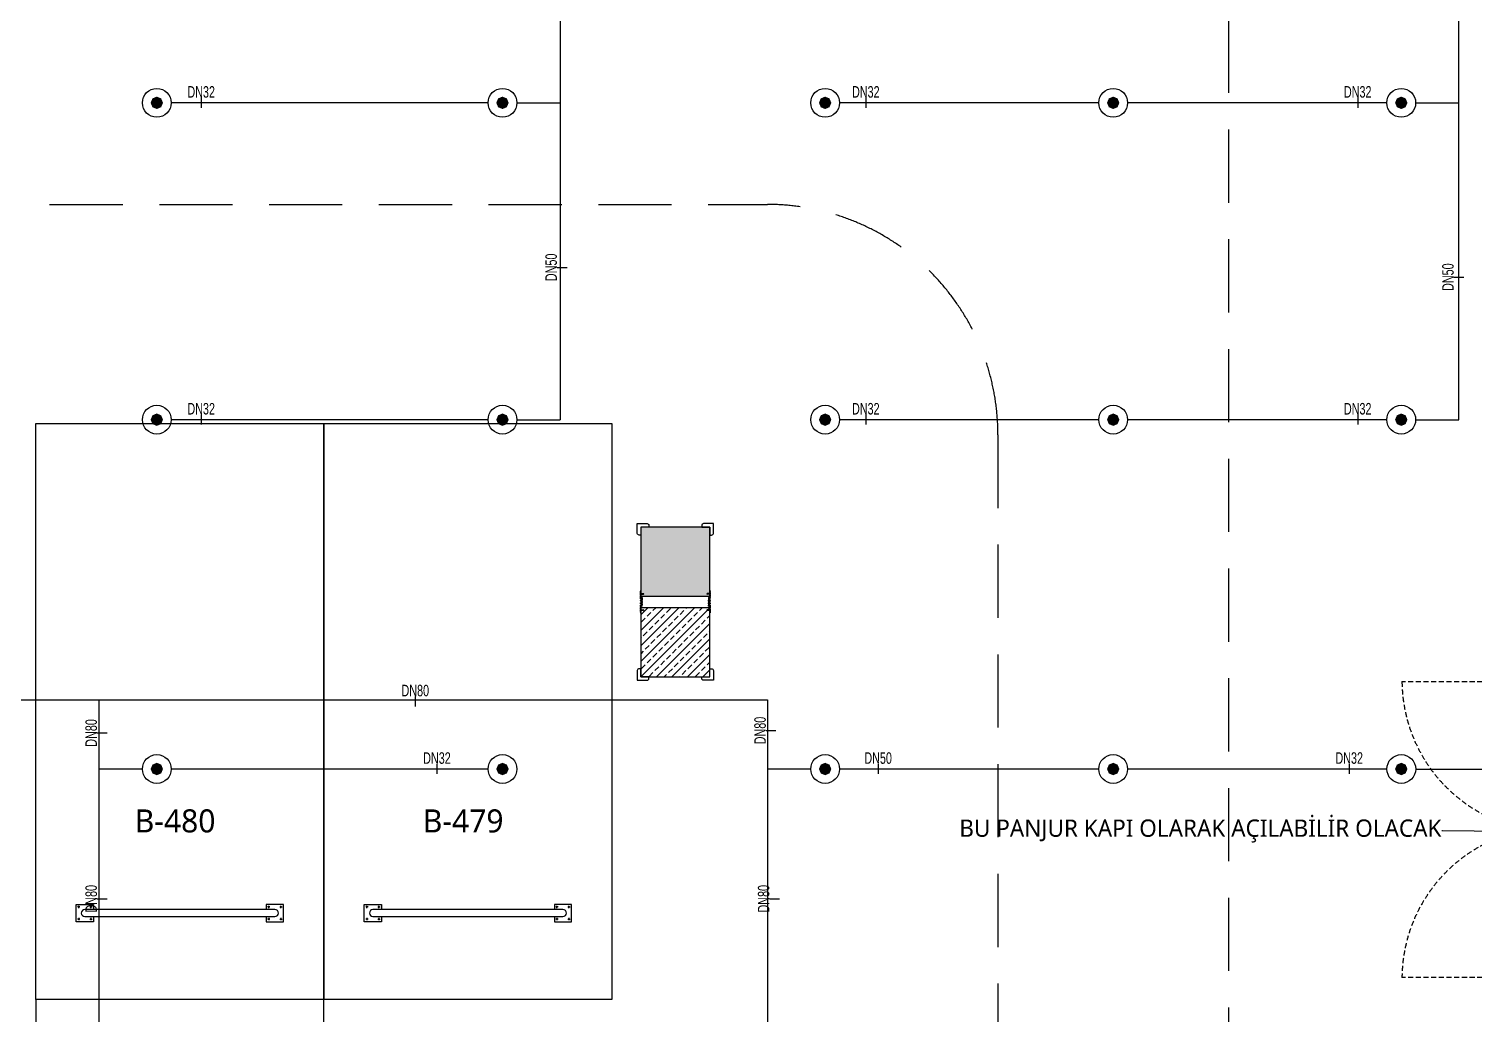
# Model space of a CAD drawing. Header units: millimetres. Extents: x -379292 to 1221486, y 92049 to 447512.
# Drawn here: x 403218 to 415760, y 164692 to 173242 of the extents above; entities that cross this region are included whole.
import ezdxf
from ezdxf import colors
from ezdxf.entities.mleader import LeaderData, LeaderLine
from ezdxf.enums import TextEntityAlignment as Align
from ezdxf.math import Vec2, Vec3

# ---------------------------------------------------------------- set-up
doc = ezdxf.new("R2010")
doc.units = ezdxf.units.MM
doc.linetypes.add('HIDDEN', pattern=[9.525, 6.35, -3.175])
for name, color, linetype in [('-M-YNGN-BORUID', 7, 'Continuous'), ('-M-YNGN-BORUUZUN', 7, 'Continuous'), ('-M-YNGN-BORUYUK', 7, 'Continuous'), ('-M-YNGN-SPR-YUK', 7, 'Continuous'), ('-M-YNGN-ZON4-CAP-', 7, 'Continuous'), ('-M-YNGN-ZON4-SPR-', 7, 'Continuous'), ('-M-YNGN-ZON6-CAP-', 7, 'Continuous'), ('-M-YNGN-ZON6-SPR-', 7, 'Continuous'), ('05_DILATATION', 131, 'Continuous'), ('05_DOOR', 2, 'Continuous'), ('05_HATCH CONCRETE', 141, 'Continuous'), ('05_HIDDEN', 2, 'HIDDEN'), ('05_LOUVER TEXT', 2, 'Continuous'), ('05_SYMBOL', 2, 'Continuous'), ('05_VIEW 5', 5, 'Continuous'), ('202-A-Y-MahalAd', 141, 'Continuous')]:
    doc.layers.add(name, color=color, linetype=linetype)
doc.layers.add('-M-YNGN-SPR-CAPCIZGI', color=188, linetype='Continuous', plot=False)
for name, color, linetype, lineweight in [('-M-YNGN-ZON4', 3, 'SP', 30), ('-M-YNGN-ZON6', 2, 'SP', 30), ('T', 8, 'Continuous', 9)]:
    doc.layers.add(name, color=color, linetype=linetype, lineweight=lineweight)
doc.styles.add('CIZGI', font='tahoma.ttf', dxfattribs={"width": 0.8, "oblique": 20})
doc.styles.add('HCAD', font='HCAD.SHX', dxfattribs={"width": 0.8, "height": 0.2})
doc.styles.add('PIPESIZE', font='hcad.shx', dxfattribs={"width": 0.8})
doc.styles.add('SPR-NOT', font='romans.shx')
doc.styles.get("Standard").update_dxf_attribs({"font": 'segoeuil.ttf'})
doc.linetypes.add('SP', pattern='A,2,-0.1,["SP",CIZGI,S=0.14,R=0.2,X=0,Y=-0.07],-0.255', length=2.355)
pattern_1 = [(225, (905000, -3e-07), (67.351921, -67.351921), []), (225, (904932.65, -3e-07), (67.351921, -67.351921), [47.625, -23.8125])]

# ---------------------------------------------------------------- blocks, each defined once
blk = doc.blocks.new('202_Vida')
at = {"color": 0, "linetype": 'ByBlock', "ltscale": 0.2}
for points in [[(1, 0), (-1, 0)], [(0, 1), (0, -1)]]:
    blk.add_lwpolyline(points, dxfattribs=at)
at = {"color": 0, "linetype": 'ByBlock'}
for radius in [0.42, 0.23, 0.155]:
    blk.add_circle((0, 0), radius, dxfattribs=at)
blk = doc.blocks.new('202_Stoper')
at = {"color": 0, "linetype": 'ByBlock'}
for points in [[(-750, -30), (-750, -75), (-900, -75), (-900, 75), (-750, 75), (-750, 30)], [(750, -30), (750, -75), (900, -75), (900, 75), (750, 75), (750, 30)]]:
    blk.add_lwpolyline(points, dxfattribs=at)
blk.add_lwpolyline([(825, -30, 1), (825, 30), (-825, 30, 1), (-825, -30)], format="xyb", close=True, dxfattribs=at)
at = {"color": 0, "linetype": 'ByBlock', "yscale": 10, "zscale": 10, "rotation": 180}
for p, xscale in [((-877, 53), -10), ((-772, 53), 10), ((772, 53), -10), ((877, 53), 10)]:
    blk.add_blockref('202_Vida', p, dxfattribs=dict(at, xscale=xscale))
at = {"color": 0, "linetype": 'ByBlock', "yscale": 10, "zscale": 10}
for p, xscale in [((-877, -52), 10), ((-772, -52), -10), ((772, -52), 10), ((877, -52), -10)]:
    blk.add_blockref('202_Vida', p, dxfattribs=dict(at, xscale=xscale))
blk = doc.blocks.new('202_Mahalblok')
at = {"color": 0, "linetype": 'ByBlock', "flags": 128}
blk.add_lwpolyline([(0, 0), (0, 5000), (2500, 5000), (2500, 0)], close=True, dxfattribs=at)
at = {"color": 252}
blk.add_blockref('202_Stoper', (1250, 750), dxfattribs=at)
at = {"color": 0, "linetype": 'ByBlock', "ltscale": 25}
blk.add_attdef('MAHALNO', text='', height=200, dxfattribs=at).set_placement((1209, 1390), align=Align.BOTTOM_CENTER)
blk = doc.blocks.new('A$Cfc1d2090')
at = {"layer": 'T'}
h = blk.add_hatch(dxfattribs=at)
h.set_pattern_fill('ANSI31', color=8, scale=10, style=0)
h.set_pattern_definition([(45, (-103166.8061, -4932.6603), (-0.883883476, 0.883883476), [])])
h.paths.add_polyline_path([(37, -20), (37, -22), (45, -22), (45, -20)])
h = blk.add_hatch(dxfattribs=at)
h.set_pattern_fill('ANSI31', color=8, scale=10, style=0)
h.set_pattern_definition([(45, (-102696.2896, -4932.6603), (-0.883883476, 0.883883476), [])])
h.paths.add_polyline_path([(2613, -20), (2613, -22), (2605, -22), (2605, -20)])
at = {"layer": '05_DOOR', "color": 8}
for p, q in [((48, 20), (48, 21)), ((48, 21), (1320, 21)), ((1240, 71), (1156, 71)), ((1240, 61), (1156, 61)), ((1276, 26), (1231, 26)), ((1231, 26), (1231, 21)), ((1250, 51), (1250, 26)), ((1260, 51), (1260, 26)), ((1276, 26), (1276, 21)), ((2602, 21), (1330, 21)), ((1374, 26), (1419, 26)), ((1374, 26), (1374, 21)), ((1390, 51), (1390, 26)), ((1400, 51), (1400, 26)), ((1410, 71), (1494, 71)), ((1410, 61), (1494, 61)), ((1419, 26), (1419, 21)), ((2602, 20), (2602, 21)), ((2602, 20), (2602, 21)), ((48, -20), (48, -22)), ((48, -20), (48, -22)), ((48, -22), (1320, -22)), ((1240, -61), (1156, -61)), ((1240, -71), (1156, -71)), ((1231, -27), (1231, -22)), ((1276, -27), (1231, -27)), ((1250, -51), (1250, -27)), ((1260, -51), (1260, -27)), ((1276, -27), (1276, -22)), ((2602, -22), (1330, -22)), ((1374, -27), (1374, -22)), ((1374, -27), (1419, -27)), ((1390, -51), (1390, -27)), ((1400, -51), (1400, -27)), ((1410, -61), (1494, -61)), ((1410, -71), (1494, -71)), ((1419, -27), (1419, -22)), ((2602, -20), (2602, -22)), ((2602, -20), (2602, -22)), ((2602, -20), (2602, -22))]:
    blk.add_line(p, q, dxfattribs=at)
for points in [[(0, -20), (40, -20), (40, 20), (0, 20)], [(1, -18), (39, -18), (39, 18), (1, 18)], [(43, -20), (83, -20), (83, 20), (43, 20)], [(44, -18), (82, -18), (82, 18), (44, 18)], [(1325, -20), (1285, -20), (1285, 20), (1325, 20)], [(1324, -18), (1286, -18), (1286, 18), (1324, 18)], [(1325, -20), (1365, -20), (1365, 20), (1325, 20)], [(1326, -18), (1364, -18), (1364, 18), (1326, 18)], [(2607, -20), (2567, -20), (2567, 20), (2607, 20)], [(2606, -18), (2568, -18), (2568, 18), (2606, 18)], [(2650, -20), (2610, -20), (2610, 20), (2650, 20)], [(2649, -18), (2611, -18), (2611, 18), (2649, 18)]]:
    blk.add_lwpolyline(points, close=True, dxfattribs=at)
for points in [[(1285, 20), (83, 20)], [(1365, 20), (2567, 20)], [(1285, -20), (83, -20)], [(1365, -20), (2567, -20)]]:
    blk.add_lwpolyline(points, dxfattribs=at)
for centre, radius, start, end in [((1156, 66), 5, 90, 270), ((1240, 51), 20, 0, 90), ((1240, 51), 10, 0, 90), ((1410, 51), 20, 90, 180), ((1410, 51), 10, 90, 180), ((1494, 66), 5, 270, 90), ((1156, -66), 5, 90, 270), ((1240, -51), 10, 270, 0), ((1240, -51), 20, 270, 0), ((1410, -51), 20, 180, 270), ((1410, -51), 10, 180, 270), ((1494, -66), 5, 270, 90)]:
    blk.add_arc(centre, radius, start, end, dxfattribs=at)
at = {"layer": '05_HIDDEN', "color": 8, "ltscale": 7}
for points in [[(42, 26), (42, 1124)], [(2608, 26), (2608, 1124)]]:
    blk.add_lwpolyline(points, dxfattribs=at)
for centre, start, end in [((28, -191), 9.4947, 89.4007), ((2622, -191), 90.5993, 170.5053)]:
    blk.add_arc(centre, 1315, start, end, dxfattribs=at)
at = {"layer": '05_VIEW 5', "color": 8}
for p, q in [((10, 28), (18, 20)), ((56, 26), (62, 21)), ((2594, 26), (2588, 21)), ((2640, 28), (2632, 20)), ((26, -25), (19, -20)), ((2624, -25), (2631, -20))]:
    blk.add_line(p, q, dxfattribs=at)
for points in [[(38, 26), (56, 26, -0.414214), (56, 26), (56, 21), (37, 21), (37, 26, -0.414214)], [(2612, 26), (2594, 26, 0.414214), (2594, 26), (2594, 21), (2613, 21), (2613, 26, 0.414214)], [(56, -27), (28, -27, -0.414214), (26, -25), (26, -22), (56, -22), (56, -25, -0.414214)], [(2594, -27), (2622, -27, 0.414214), (2624, -25), (2624, -22), (2594, -22), (2594, -25, 0.414214)]]:
    blk.add_lwpolyline(points, format="xyb", close=True, dxfattribs=at)
at = {"layer": 'T', "color": 8}
for points in [[(37, -22), (37, -20), (45, -20), (45, -22)], [(2613, -22), (2613, -20), (2605, -20), (2605, -22)]]:
    blk.add_lwpolyline(points, close=True, dxfattribs=at)
for centre in [(42, 26), (2608, 26)]:
    blk.add_circle(centre, 4, dxfattribs=at)
blk = doc.blocks.new('DİLATASYON PROFİL')
at = {"color": 8}
for p, q in [((-48, 0), (-46, 2)), ((-48, 0), (-20, 0)), ((-46, 2), (-46, 2)), ((-23, 2), (-20, 2)), ((-23, 2), (-22, 0)), ((-19, 2), (-20, 1)), ((-20, 2), (-20, 1)), ((-20, 0), (12, 0)), ((-20, 0), (-20, 0)), ((-20, 0), (-20, 0)), ((-17, 2), (-19, 2)), ((-17, 2), (-18, 0)), ((12, -13), (12, 0)), ((12, -13), (12, 0)), ((20, 2), (21, 0)), ((22, 2), (21, 2)), ((21, 1), (21, 0)), ((21, -1), (21, 0)), ((23, 1), (23, 1)), ((24, -6), (23, 1)), ((24, 1), (24, 1)), ((24, 1), (24, 1)), ((25, 1), (25, 1)), ((25, 1), (25, 1)), ((26, 1), (26, 1)), ((26, 1), (26, 1)), ((27, 1), (27, 1)), ((27, 1), (27, 1)), ((28, 1), (28, 1)), ((28, 1), (28, 1)), ((29, 1), (29, 1)), ((29, 1), (29, 1)), ((30, 1), (30, 1)), ((30, 1), (30, 1)), ((31, 1), (31, 1)), ((31, 1), (31, 1)), ((32, 1), (32, 1)), ((32, 1), (32, 1)), ((33, 1), (33, 1)), ((33, 1), (33, 1)), ((34, 1), (34, 1)), ((34, 1), (34, 1)), ((35, 1), (35, 1)), ((35, 1), (35, 1)), ((36, 2), (36, 2)), ((36, 2), (36, 1)), ((38, 2), (36, 1)), ((36, 1), (36, 2)), ((36, 1), (36, 2)), ((38, 2), (38, 2)), ((38, 2), (38, 2)), ((38, 2), (38, 2)), ((39, 2), (38, 2)), ((39, 2), (38, 2)), ((40, 2), (39, 2)), ((39, 2), (39, 2)), ((40, 2), (41, 2)), ((41, 2), (42, 1)), ((41, 2), (41, 2)), ((43, 2), (42, 1)), ((43, 2), (43, 2)), ((43, 1), (43, 2)), ((43, 1), (43, 2)), ((44, 1), (44, 1)), ((45, 1), (45, 1)), ((45, 1), (45, 1)), ((46, 1), (46, 1)), ((46, 1), (46, 1)), ((47, 1), (47, 1)), ((47, 1), (47, 1)), ((48, 1), (48, 1)), ((48, 1), (48, 1)), ((49, 1), (49, 1)), ((49, 1), (49, 1)), ((50, 1), (50, 1)), ((50, 1), (50, 1)), ((51, 1), (51, 1)), ((51, 1), (51, 1)), ((52, 1), (52, 1)), ((52, 1), (52, 1)), ((53, 1), (53, 1)), ((53, 1), (53, 1)), ((54, 1), (54, 1)), ((54, 1), (54, 1)), ((55, 1), (55, 1)), ((55, 1), (55, 1)), ((56, 1), (56, 1)), ((57, 2), (57, 2)), ((57, 2), (58, 1)), ((57, 1), (57, 2)), ((57, 1), (57, 2)), ((59, 2), (58, 1)), ((59, 2), (59, 2)), ((59, 2), (59, 2)), ((59, 2), (59, 2)), ((60, 2), (59, 2)), ((60, 2), (59, 2)), ((60, 2), (61, 2)), ((61, 2), (62, 2)), ((61, 2), (61, 2)), ((63, 2), (62, 2)), ((63, 2), (64, 1)), ((64, 2), (64, 2)), ((64, 2), (64, 1)), ((64, 1), (64, 2)), ((64, 1), (64, 2)), ((65, 1), (65, 1)), ((66, 1), (66, 1)), ((66, 1), (66, 1)), ((67, 1), (67, 1)), ((67, 1), (67, 1)), ((68, 1), (68, 1)), ((68, 1), (68, 1)), ((69, 1), (69, 1)), ((69, 1), (69, 1)), ((70, 1), (70, 1)), ((70, 1), (70, 1)), ((71, 1), (71, 1)), ((71, 1), (71, 1)), ((72, 1), (72, 1)), ((72, 1), (72, 1)), ((73, 1), (73, 1)), ((73, 1), (73, 1)), ((74, 1), (74, 1)), ((74, 1), (74, 1)), ((75, 1), (75, 1)), ((75, 1), (75, 1)), ((76, -6), (77, 1)), ((76, 1), (76, 1)), ((76, 1), (76, 1)), ((77, 1), (77, 1)), ((77, 1), (77, 1)), ((78, 2), (79, 2)), ((80, 2), (79, 0)), ((79, 1), (79, 0)), ((79, -1), (79, 1)), ((88, -13), (88, 0)), ((120, 0), (88, 0)), ((88, -13), (88, 0)), ((148, 0), (88, 0)), ((117, 2), (119, 2)), ((117, 2), (118, 0)), ((119, 2), (120, 1)), ((123, 2), (120, 2)), ((120, 2), (120, 1)), ((120, 0), (120, 0)), ((120, 0), (120, 0)), ((140, 0), (120, 0)), ((123, 2), (122, 0)), ((146, 2), (146, 2)), ((148, 0), (146, 2)), ((-22, -20), (-23, -21)), ((-22, -20), (-23, -21)), ((-23, -21), (-22, -22)), ((-23, -21), (-22, -22)), ((-23, -22), (-23, -23)), ((-22, -22), (-23, -22)), ((-23, -22), (-23, -23)), ((-22, -22), (-23, -22)), ((-23, -23), (-22, -23)), ((-22, -23), (-23, -23)), ((-23, -23), (-23, -24)), ((-23, -23), (-22, -23)), ((-22, -23), (-23, -23)), ((-23, -23), (-23, -24)), ((-23, -24), (-22, -25)), ((-23, -24), (-22, -25)), ((-22, 0), (-18, 0)), ((-22, -3), (-22, 0)), ((-22, 0), (-18, 0)), ((-22, -3), (-22, 0)), ((-22, -3), (-18, -3)), ((-22, -3), (-18, -3)), ((-21, -6), (-22, -6)), ((-22, -6), (-22, -7)), ((-21, -6), (-22, -6)), ((-22, -6), (-22, -7)), ((-22, -7), (-21, -7)), ((-21, -7), (-22, -7)), ((-22, -7), (-22, -9)), ((-22, -7), (-21, -7)), ((-21, -7), (-22, -7)), ((-22, -7), (-22, -9)), ((-22, -9), (-21, -9)), ((-21, -9), (-22, -9)), ((-22, -9), (-22, -10)), ((-22, -9), (-21, -9)), ((-21, -9), (-22, -9)), ((-22, -9), (-22, -10)), ((-22, -10), (-21, -11)), ((-22, -10), (-21, -11)), ((-21, -11), (-22, -11)), ((-22, -11), (-22, -12)), ((-21, -11), (-22, -11)), ((-22, -11), (-22, -12)), ((-22, -12), (-21, -13)), ((-22, -12), (-21, -13)), ((-21, -13), (-22, -13)), ((-22, -13), (-22, -14)), ((-21, -13), (-22, -13)), ((-22, -13), (-22, -14)), ((-21, -14), (-22, -14)), ((-22, -14), (-21, -14)), ((-21, -14), (-22, -14)), ((-22, -14), (-22, -16)), ((-21, -14), (-22, -14)), ((-22, -14), (-21, -14)), ((-21, -14), (-22, -14)), ((-22, -14), (-22, -16)), ((-22, -16), (-21, -16)), ((-21, -16), (-22, -16)), ((-22, -16), (-22, -17)), ((-22, -16), (-21, -16)), ((-21, -16), (-22, -16)), ((-22, -16), (-22, -17)), ((-22, -17), (-21, -18)), ((-22, -17), (-21, -18)), ((-21, -18), (-22, -18)), ((-22, -18), (-22, -19)), ((-21, -18), (-22, -18)), ((-22, -18), (-22, -19)), ((-22, -19), (-22, -20)), ((-22, -19), (-22, -20)), ((-22, -20), (-22, -20)), ((-22, -20), (-22, -20)), ((-22, -25), (-21, -25)), ((-22, -25), (-21, -25)), ((-21, -3), (-21, -3)), ((-21, -3), (-21, -6)), ((-21, -6), (-21, -3)), ((-21, -25), (-20, -3)), ((-21, -3), (-21, -3)), ((-21, -3), (-21, -6)), ((-21, -6), (-21, -3)), ((-21, -25), (-20, -3)), ((-21, -7), (-21, -7)), ((-21, -7), (-21, -7)), ((-19, -12), (-21, -14)), ((-19, -12), (-21, -14)), ((-19, -13), (-21, -14)), ((-19, -13), (-21, -14)), ((-19, -16), (-21, -18)), ((-19, -16), (-21, -17)), ((-19, -16), (-21, -18)), ((-19, -16), (-21, -17)), ((-19, -19), (-21, -21)), ((-19, -19), (-21, -21)), ((-19, -20), (-21, -21)), ((-19, -20), (-21, -21)), ((-19, -23), (-21, -25)), ((-19, -23), (-21, -25)), ((-19, -23), (-21, -25)), ((-19, -23), (-21, -25)), ((-21, -25), (-21, -25)), ((-20, -27), (-21, -25)), ((-21, -25), (-21, -25)), ((-20, -27), (-21, -25)), ((-19, -25), (-20, -3)), ((-19, -25), (-20, -3)), ((-20, -5), (-20, -6)), ((-20, -5), (-20, -6)), ((-20, -6), (-20, -6)), ((-20, -6), (-20, -6)), ((-19, -9), (-20, -10)), ((-19, -9), (-20, -10)), ((-19, -9), (-20, -10)), ((-19, -9), (-20, -10)), ((-20, -27), (-18, -25)), ((-20, -27), (-18, -25)), ((-18, -3), (-19, -3)), ((-19, -3), (-19, -6)), ((-18, -3), (-19, -3)), ((-19, -3), (-19, -6)), ((-19, -6), (-18, -6)), ((-19, -6), (-18, -6)), ((-19, -7), (-18, -7)), ((-18, -7), (-19, -7)), ((-19, -7), (-18, -7)), ((-18, -7), (-19, -7)), ((-19, -9), (-18, -9)), ((-18, -9), (-19, -9)), ((-19, -9), (-18, -9)), ((-18, -9), (-19, -9)), ((-18, -10), (-19, -11)), ((-18, -10), (-19, -11)), ((-19, -11), (-18, -11)), ((-19, -11), (-18, -11)), ((-18, -12), (-19, -13)), ((-18, -12), (-19, -13)), ((-19, -13), (-18, -13)), ((-19, -13), (-18, -13)), ((-19, -25), (-18, -25)), ((-19, -25), (-18, -25)), ((-18, -3), (-18, 0)), ((-18, -3), (-18, 0)), ((-18, -5), (-18, -3)), ((-18, -5), (-18, -3)), ((-18, -6), (-18, -5)), ((-18, -5), (-18, -5)), ((-18, -6), (-18, -5)), ((-18, -5), (-18, -5)), ((-18, -6), (-18, -7)), ((-18, -6), (-18, -7)), ((-18, -7), (-18, -9)), ((-18, -7), (-18, -9)), ((-18, -9), (-18, -10)), ((-18, -9), (-18, -9)), ((-18, -9), (-18, -10)), ((-18, -9), (-18, -9)), ((-18, -11), (-18, -11)), ((-18, -11), (-18, -12)), ((-18, -11), (-18, -11)), ((-18, -11), (-18, -12)), ((-18, -13), (-18, -14)), ((-18, -13), (-18, -14)), ((-18, -14), (-18, -16)), ((-18, -14), (-18, -14)), ((-18, -14), (-18, -14)), ((-18, -14), (-18, -16)), ((-18, -14), (-18, -14)), ((-18, -14), (-18, -14)), ((-18, -16), (-17, -16)), ((-18, -16), (-18, -16)), ((-18, -16), (-17, -16)), ((-18, -16), (-18, -16)), ((-17, -17), (-18, -18)), ((-17, -17), (-18, -18)), ((-18, -18), (-17, -18)), ((-18, -18), (-17, -18)), ((-17, -19), (-18, -20)), ((-17, -19), (-18, -20)), ((-18, -20), (-17, -20)), ((-18, -20), (-17, -20)), ((-17, -21), (-18, -22)), ((-17, -21), (-18, -22)), ((-18, -22), (-17, -22)), ((-18, -22), (-17, -22)), ((-18, -23), (-17, -23)), ((-17, -23), (-18, -23)), ((-18, -23), (-17, -23)), ((-17, -23), (-18, -23)), ((-17, -24), (-18, -25)), ((-17, -24), (-18, -25)), ((-18, -25), (-18, -25)), ((-18, -25), (-18, -25)), ((-17, -16), (-17, -17)), ((-17, -16), (-17, -17)), ((-17, -18), (-17, -19)), ((-17, -18), (-17, -19)), ((-17, -20), (-17, -21)), ((-17, -20), (-17, -21)), ((-17, -22), (-17, -23)), ((-17, -22), (-17, -23)), ((-17, -23), (-17, -24)), ((-17, -23), (-17, -24)), ((12, -13), (21, -13)), ((19, -2), (19, -1)), ((19, -8), (19, -8)), ((20, -3), (21, -3)), ((21, -1), (21, -3)), ((22, -12), (21, -7)), ((21, -13), (21, -9)), ((22, -12), (24, -7)), ((24, -5), (24, 0)), ((25, -6), (24, -6)), ((26, -6), (24, -6)), ((24, -7), (25, -7)), ((26, -7), (24, -7)), ((24, -12), (24, -8)), ((25, -8), (24, -8)), ((34, -12), (24, -12)), ((25, -5), (25, -4)), ((28, -4), (25, -4)), ((25, -10), (25, -8)), ((28, -10), (25, -10)), ((26, -4), (27, -4)), ((26, -6), (26, -5)), ((26, -9), (26, -7)), ((27, -9), (26, -9)), ((27, -9), (27, -4)), ((28, -10), (28, -4)), ((30, -10), (30, -4)), ((32, -4), (30, -4)), ((32, -10), (30, -10)), ((31, -4), (31, -8)), ((32, -4), (31, -4)), ((31, -8), (31, -10)), ((31, -10), (32, -10)), ((31, -10), (32, -10)), ((32, -4), (32, -5)), ((32, -4), (32, -6)), ((32, -6), (34, -6)), ((32, -8), (32, -10)), ((34, -8), (32, -8)), ((32, -10), (32, -8)), ((32, -10), (32, -8)), ((34, -6), (33, -6)), ((33, -8), (34, -8)), ((34, 0), (34, -5)), ((34, -6), (34, -2)), ((34, -8), (34, -12)), ((36, -7), (36, -5)), ((43, -7), (43, -5)), ((45, -6), (45, 0)), ((45, -6), (45, -2)), ((46, -6), (45, -6)), ((46, -6), (45, -6)), ((45, -8), (46, -8)), ((46, -8), (45, -8)), ((45, -12), (45, -9)), ((55, -12), (45, -12)), ((46, -6), (46, -4)), ((46, -4), (48, -4)), ((49, -4), (46, -4)), ((46, -6), (46, -4)), ((46, -10), (46, -8)), ((46, -10), (46, -8)), ((46, -10), (46, -9)), ((48, -10), (46, -10)), ((49, -10), (46, -10)), ((48, -4), (48, -8)), ((48, -8), (48, -10)), ((49, -10), (49, -4)), ((53, -4), (51, -4)), ((51, -10), (51, -4)), ((53, -10), (51, -10)), ((52, -4), (52, -8)), ((54, -4), (52, -4)), ((52, -8), (52, -10)), ((52, -10), (54, -10)), ((53, -4), (53, -6)), ((54, -4), (54, -5)), ((55, -6), (54, -6)), ((55, -6), (54, -6)), ((54, -8), (55, -8)), ((55, -8), (54, -8)), ((54, -10), (54, -8)), ((53, -9), (53, -10)), ((55, 0), (55, -6)), ((55, -6), (55, -2)), ((55, -9), (55, -12)), ((57, -7), (57, -5)), ((64, -7), (64, -5)), ((66, -6), (66, 0)), ((66, -6), (66, -2)), ((68, -6), (66, -6)), ((67, -6), (66, -6)), ((66, -8), (68, -8)), ((67, -8), (66, -8)), ((66, -12), (66, -9)), ((76, -12), (66, -12)), ((68, -6), (68, -4)), ((68, -4), (69, -4)), ((70, -4), (68, -4)), ((68, -6), (68, -4)), ((68, -10), (68, -8)), ((68, -10), (68, -8)), ((68, -10), (68, -9)), ((69, -10), (68, -10)), ((70, -10), (68, -10)), ((69, -4), (69, -8)), ((69, -8), (69, -10)), ((70, -10), (70, -4)), ((75, -4), (72, -4)), ((72, -10), (72, -4)), ((75, -10), (72, -10)), ((73, -10), (73, -5)), ((74, -5), (73, -5)), ((73, -10), (74, -10)), ((74, -7), (74, -5)), ((74, -7), (76, -7)), ((74, -9), (74, -8)), ((74, -8), (76, -8)), ((75, -4), (75, -6)), ((76, -6), (75, -6)), ((75, -8), (76, -8)), ((75, -9), (75, -10)), ((76, 0), (76, -6)), ((78, -12), (76, -8)), ((76, -9), (76, -12)), ((78, -12), (79, -8)), ((79, -2), (79, -3)), ((80, -3), (79, -3)), ((79, -13), (79, -9)), ((88, -13), (79, -13)), ((81, -2), (81, -1)), ((81, -8), (81, -9)), ((118, -16), (117, -16)), ((117, -16), (117, -17)), ((118, -16), (117, -16)), ((117, -16), (117, -17)), ((117, -17), (118, -18)), ((117, -17), (118, -18)), ((118, -18), (117, -18)), ((117, -18), (117, -19)), ((118, -18), (117, -18)), ((117, -18), (117, -19)), ((117, -19), (118, -20)), ((117, -19), (118, -20)), ((118, -20), (117, -20)), ((117, -20), (117, -21)), ((118, -20), (117, -20)), ((117, -20), (117, -21)), ((117, -21), (118, -22)), ((117, -21), (118, -22)), ((117, -22), (117, -23)), ((118, -22), (117, -22)), ((117, -22), (117, -23)), ((118, -22), (117, -22)), ((117, -23), (118, -23)), ((118, -23), (117, -23)), ((117, -23), (117, -24)), ((117, -23), (118, -23)), ((118, -23), (117, -23)), ((117, -23), (117, -24)), ((117, -24), (118, -25)), ((117, -24), (118, -25)), ((118, 0), (122, 0)), ((118, -3), (118, 0)), ((118, 0), (122, 0)), ((118, -3), (118, 0)), ((118, -3), (119, -3)), ((118, -3), (122, -3)), ((118, -6), (118, -3)), ((118, -3), (119, -3)), ((118, -3), (122, -3)), ((118, -6), (118, -3)), ((119, -6), (118, -6)), ((118, -6), (118, -7)), ((119, -6), (118, -6)), ((118, -6), (118, -7)), ((118, -7), (119, -7)), ((118, -7), (118, -7)), ((119, -7), (118, -7)), ((118, -7), (118, -9)), ((118, -7), (119, -7)), ((118, -7), (118, -7)), ((119, -7), (118, -7)), ((118, -7), (118, -9)), ((118, -9), (119, -9)), ((119, -9), (118, -9)), ((118, -9), (118, -10)), ((118, -9), (119, -9)), ((119, -9), (118, -9)), ((118, -9), (118, -10)), ((118, -10), (119, -11)), ((118, -10), (119, -11)), ((119, -11), (118, -11)), ((118, -11), (118, -12)), ((119, -11), (118, -11)), ((118, -11), (118, -12)), ((118, -12), (119, -13)), ((118, -12), (119, -13)), ((119, -13), (118, -13)), ((118, -13), (118, -14)), ((119, -13), (118, -13)), ((118, -13), (118, -14)), ((118, -14), (118, -14)), ((118, -14), (118, -14)), ((118, -14), (118, -16)), ((118, -14), (118, -14)), ((118, -14), (118, -14)), ((118, -14), (118, -14)), ((118, -14), (118, -16)), ((118, -14), (118, -14)), ((118, -16), (118, -16)), ((118, -16), (118, -16)), ((121, -23), (118, -25)), ((121, -23), (118, -25)), ((118, -25), (119, -25)), ((118, -25), (118, -25)), ((120, -27), (118, -25)), ((118, -25), (119, -25)), ((118, -25), (118, -25)), ((120, -27), (118, -25)), ((119, -3), (119, -6)), ((119, -25), (120, -3)), ((119, -3), (119, -6)), ((119, -25), (120, -3)), ((120, -6), (119, -6)), ((120, -6), (119, -6)), ((120, -9), (119, -10)), ((120, -9), (119, -10)), ((120, -9), (119, -10)), ((120, -9), (119, -10)), ((121, -12), (119, -14)), ((121, -12), (119, -14)), ((121, -13), (119, -14)), ((121, -13), (119, -14)), ((121, -16), (119, -18)), ((121, -16), (119, -17)), ((121, -16), (119, -18)), ((121, -16), (119, -17)), ((121, -19), (119, -21)), ((121, -19), (119, -21)), ((121, -20), (119, -21)), ((121, -20), (119, -21)), ((121, -23), (119, -25)), ((121, -23), (119, -25)), ((121, -25), (120, -3)), ((121, -25), (120, -3)), ((120, -5), (120, -6)), ((120, -5), (120, -6)), ((120, -27), (121, -25)), ((120, -27), (121, -25)), ((121, -3), (121, -3)), ((121, -3), (121, -6)), ((121, -5), (121, -3)), ((121, -3), (121, -3)), ((121, -3), (121, -6)), ((121, -5), (121, -3)), ((121, -6), (121, -5)), ((121, -5), (121, -5)), ((121, -6), (121, -5)), ((121, -5), (121, -5)), ((121, -6), (122, -6)), ((121, -6), (122, -6)), ((121, -8), (122, -7)), ((122, -7), (121, -8)), ((121, -8), (122, -7)), ((122, -7), (121, -8)), ((121, -9), (122, -9)), ((121, -9), (121, -9)), ((122, -9), (121, -9)), ((121, -9), (122, -9)), ((121, -9), (121, -9)), ((122, -9), (121, -9)), ((122, -10), (121, -11)), ((122, -10), (121, -11)), ((121, -11), (122, -11)), ((121, -11), (121, -11)), ((121, -11), (122, -11)), ((121, -11), (121, -11)), ((122, -12), (121, -13)), ((122, -12), (121, -13)), ((121, -13), (122, -13)), ((121, -13), (122, -13)), ((121, -14), (122, -14)), ((122, -14), (121, -14)), ((121, -14), (122, -14)), ((122, -14), (121, -14)), ((121, -16), (122, -16)), ((122, -16), (121, -16)), ((121, -16), (122, -16)), ((122, -16), (121, -16)), ((122, -17), (121, -18)), ((122, -17), (121, -18)), ((121, -18), (122, -18)), ((121, -18), (122, -18)), ((121, -25), (121, -25)), ((121, -25), (122, -25)), ((121, -25), (121, -25)), ((121, -25), (122, -25)), ((122, -3), (122, 0)), ((122, -3), (122, 0)), ((122, -6), (122, -7)), ((122, -6), (122, -7)), ((122, -7), (122, -9)), ((122, -7), (122, -9)), ((122, -9), (122, -10)), ((122, -9), (122, -10)), ((122, -11), (122, -12)), ((122, -11), (122, -12)), ((122, -13), (122, -14)), ((122, -13), (122, -14)), ((122, -14), (122, -16)), ((122, -14), (122, -16)), ((122, -16), (122, -17)), ((122, -16), (122, -17)), ((122, -18), (122, -19)), ((122, -18), (122, -19)), ((122, -19), (122, -20)), ((122, -19), (122, -20)), ((122, -20), (122, -20)), ((122, -20), (123, -21)), ((122, -20), (122, -20)), ((122, -20), (123, -21)), ((123, -21), (122, -22)), ((123, -21), (122, -22)), ((122, -22), (123, -22)), ((122, -22), (123, -22)), ((122, -23), (123, -23)), ((123, -23), (122, -23)), ((122, -23), (123, -23)), ((123, -23), (122, -23)), ((123, -24), (122, -25)), ((123, -24), (122, -25)), ((123, -22), (123, -23)), ((123, -22), (123, -23)), ((123, -23), (123, -24)), ((123, -23), (123, -24))]:
    blk.add_line(p, q, dxfattribs=at)
for centre, radius, start, end in [((-45, 1), 1.3, 64.6683, 126.1289), ((-44, 3), 1.3, 244.6683, 295.3317), ((-43, 1), 1.3, 64.6683, 115.3317), ((-42, 3), 1.3, 244.6683, 295.3317), ((-40, 1), 1.3, 64.6683, 115.3317), ((-39, 3), 1.3, 244.6683, 295.3317), ((-38, 1), 1.3, 64.6683, 115.3317), ((-37, 3), 1.3, 244.6683, 295.3317), ((-36, 1), 1.3, 64.6683, 115.3317), ((-35, 3), 1.3, 244.6683, 295.3317), ((-34, 1), 1.3, 64.6683, 115.3317), ((-33, 3), 1.3, 244.6683, 295.3317), ((-32, 1), 1.3, 64.6683, 115.3317), ((-30, 3), 1.3, 244.6683, 295.3317), ((-29, 1), 1.3, 64.6683, 115.3317), ((-28, 3), 1.3, 244.6683, 295.3317), ((-27, 1), 1.3, 64.6683, 115.3317), ((-26, 3), 1.3, 244.6683, 295.3317), ((-25, 1), 1.3, 64.6683, 115.3317), ((-24, 3), 1.3, 244.6683, 295.3317), ((-23, 1), 1.3, 64.6683, 115.3317), ((-22, 3), 1.3, 244.6683, 295.3317), ((-20, 1), 1.3, 64.6683, 115.3317), ((-19, 3), 1.3, 244.6683, 295.3317), ((-18, 1), 1.3, 64.6683, 115.3317), ((-17, 3), 1.3, 244.6683, 295.3317), ((-16, 1), 1.3, 64.6683, 115.3317), ((-15, 3), 1.3, 244.6683, 295.3317), ((-14, 1), 1.3, 64.6683, 115.3317), ((-13, 3), 1.3, 244.6683, 295.3317), ((-12, 1), 1.3, 64.6683, 115.3317), ((-10, 3), 1.3, 244.6683, 295.3317), ((-9, 1), 1.3, 64.6683, 115.3317), ((-8, 3), 1.3, 244.6683, 295.3317), ((-7, 1), 1.3, 64.6683, 115.3317), ((-6, 1), 1.3, 64.6683, 115.3317), ((-5, 3), 1.3, 244.6683, 295.3317), ((-4, 1), 1.3, 64.6683, 115.3317), ((-3, 3), 1.3, 244.6683, 295.3317), ((-2, 1), 1.3, 64.6683, 115.3317), ((-1, 3), 1.3, 244.6683, 295.3317), ((1, 1), 1.3, 64.6683, 115.3317), ((2, 3), 1.3, 244.6683, 295.3317), ((3, 1), 1.3, 64.6683, 115.3317), ((4, 3), 1.3, 244.6683, 295.3317), ((5, 1), 1.3, 64.6683, 115.3317), ((6, 3), 1.3, 244.6683, 295.3317), ((7, 1), 1.3, 64.6683, 115.3317), ((8, 3), 1.3, 244.6683, 295.3317), ((9, 1), 1.3, 64.6683, 115.3317), ((11, 3), 1.3, 244.6683, 295.3317), ((12, 1), 1.3, 64.6683, 115.3317), ((13, 3), 1.3, 244.6683, 295.3317), ((14, 1), 1.3, 64.6683, 115.3317), ((15, 3), 1.3, 244.6683, 295.3317), ((16, 1), 1.3, 64.6683, 115.3317), ((17, 3), 1.3, 244.6683, 295.3317), ((18, 1), 1.3, 63.2691, 115.3317), ((20, 3), 1.3, 244.6683, 288.3764), ((21, 2), 0.381, 90.8255, 269.3453), ((20, -1), 1.61, 330.6457, 24.0465), ((22, 1), 0.55, 357.34, 90), ((23, 1), 0.16, 40.5, 139.5), ((23, 1), 0.16, 141.0253, 263.0349), ((23, -1), 1.2, 25.7871, 83.0349), ((24, 1), 0.16, 40.5, 139.5), ((25, 1), 0.16, 40.5, 139.5), ((26, 1), 0.16, 40.5, 139.5), ((27, 1), 0.16, 40.5, 139.5), ((28, 1), 0.16, 40.5, 139.5), ((29, 1), 0.16, 40.5, 139.5), ((30, 1), 0.16, 40.5, 139.5), ((31, 1), 0.16, 40.5, 139.5), ((32, 1), 0.16, 40.5, 139.5), ((33, 1), 0.16, 40.5, 139.5), ((34, 1), 0.16, 40.5, 139.5), ((37, -2), 3, 110.9248, 180), ((35, -1), 1.2, 93.7255, 146.441), ((35, 1), 0.16, 273.7255, 40.5), ((35, 1), 0.16, 273.7255, 276.016), ((39, -8), 10, 110.7934, 110.9248), ((39, -8), 10, 69.0752, 69.2066), ((42, -2), 3, 0, 69.0752), ((44, 1), 0.16, 40.5, 139.5), ((44, -1), 1.2, 25.7871, 64.9325), ((45, 1), 0.16, 40.5, 139.5), ((46, 1), 0.16, 40.5, 139.5), ((47, 1), 0.16, 40.5, 139.5), ((48, 1), 0.16, 40.5, 139.5), ((49, 1), 0.16, 40.5, 139.5), ((50, 1), 0.16, 40.5, 139.5), ((51, 1), 0.16, 40.5, 139.5), ((52, 1), 0.16, 40.5, 139.5), ((53, 1), 0.16, 40.5, 139.5), ((54, 1), 0.16, 40.5, 139.5), ((55, 1), 0.16, 40.5, 139.5), ((58, -2), 3, 110.9248, 180), ((56, -1), 1.2, 93.7255, 146.441), ((56, 0), 0.16, 273.7255, 40.5), ((61, -8), 10, 110.7934, 110.9248), ((61, -8), 10, 69.0752, 69.2066), ((63, -2), 3, 0, 69.0752), ((66, 1), 0.16, 40.5, 139.5), ((67, 1), 0.16, 40.5, 139.5), ((65, -1), 1.2, 25.7871, 64.9325), ((68, 1), 0.16, 40.5, 139.5), ((69, 1), 0.16, 40.5, 139.5), ((70, 1), 0.16, 40.5, 139.5), ((71, 1), 0.16, 40.5, 139.5), ((72, 1), 0.16, 40.5, 139.5), ((73, 1), 0.16, 40.5, 139.5), ((74, 1), 0.16, 40.5, 139.5), ((75, 1), 0.16, 40.5, 139.5), ((76, 1), 0.16, 40.5, 139.5), ((77, 1), 0.16, 40.5, 139.5), ((77, -1), 1.2, 93.7255, 146.441), ((78, 1), 0.55, 90, 182.66), ((77, 0), 0.16, 273.7255, 40.5), ((77, 0), 0.16, 273.7255, 276.016), ((79, 1), 0.381, 270.6547, 89.1745), ((80, 1), 1.3, 64.6683, 99.3419), ((82, 3), 1.3, 244.6683, 295.3317), ((83, 1), 1.3, 64.6683, 115.3317), ((84, 3), 1.3, 244.6683, 295.3317), ((85, 1), 1.3, 64.6683, 115.3317), ((86, 3), 1.3, 244.6683, 295.3317), ((87, 1), 1.3, 64.6683, 115.3317), ((88, 3), 1.3, 244.6683, 295.3317), ((89, 1), 1.3, 64.6683, 115.3317), ((90, 3), 1.3, 244.6683, 295.3317), ((92, 1), 1.3, 64.6683, 115.3317), ((93, 3), 1.3, 244.6683, 295.3317), ((94, 1), 1.3, 64.6683, 115.3317), ((95, 3), 1.3, 244.6683, 295.3317), ((96, 1), 1.3, 64.6683, 115.3317), ((97, 3), 1.3, 244.6683, 295.3317), ((98, 1), 1.3, 64.6683, 115.3317), ((99, 3), 1.3, 244.6683, 295.3317), ((100, 1), 1.3, 64.6683, 115.3317), ((102, 3), 1.3, 244.6683, 295.3317), ((103, 1), 1.3, 64.6683, 115.3317), ((104, 3), 1.3, 244.6683, 295.3317), ((105, 1), 1.3, 64.6683, 115.3317), ((106, 3), 1.3, 244.6683, 295.3317), ((107, 1), 1.3, 64.6683, 115.3317), ((108, 3), 1.3, 244.6683, 295.3317), ((109, 1), 1.3, 64.6683, 115.3317), ((111, 3), 1.3, 244.6683, 295.3317), ((112, 1), 1.3, 64.6683, 115.3317), ((113, 3), 1.3, 244.6683, 295.3317), ((114, 1), 1.3, 64.6683, 115.3317), ((115, 3), 1.3, 244.6683, 295.3317), ((116, 1), 1.3, 64.6683, 115.3317), ((117, 3), 1.3, 244.6683, 295.3317), ((118, 1), 1.3, 64.6683, 115.3317), ((119, 3), 1.3, 244.6683, 295.3317), ((121, 1), 1.3, 64.6683, 115.3317), ((122, 3), 1.3, 244.6683, 295.3317), ((123, 1), 1.3, 64.6683, 115.3317), ((124, 3), 1.3, 244.6683, 295.3317), ((125, 1), 1.3, 64.6683, 115.3317), ((126, 3), 1.3, 244.6683, 295.3317), ((127, 1), 1.3, 64.6683, 115.3317), ((128, 3), 1.3, 244.6683, 295.3317), ((129, 1), 1.3, 64.6683, 115.3317), ((131, 3), 1.3, 244.6683, 295.3317), ((132, 1), 1.3, 64.6683, 115.3317), ((133, 3), 1.3, 244.6683, 295.3317), ((134, 1), 1.3, 64.6683, 115.3317), ((135, 3), 1.3, 244.6683, 295.3317), ((136, 1), 1.3, 64.6683, 115.3317), ((137, 3), 1.3, 244.6683, 295.3317), ((138, 1), 1.3, 64.6683, 115.3317), ((139, 3), 1.3, 244.6683, 295.3317), ((141, 1), 1.3, 64.6683, 115.3317), ((142, 3), 1.3, 244.6683, 295.3317), ((143, 1), 1.3, 64.6683, 115.3317), ((144, 3), 1.3, 244.6683, 295.3317), ((145, 1), 1.3, 53.8711, 115.3317), ((-20, -3), 0.25, 2.8081, 91), ((-20, -3), 0.25, 89, 162.832), ((-20, -3), 0.25, 2.8081, 91), ((-20, -3), 0.25, 89, 162.832), ((18, -5), 4.15, 55.3598, 304.6402), ((18, -5), 4.29, 79.8358, 271.4513), ((18, -8), 0.825, 266.6901, 0), ((19, -1), 0.55, 0, 79.8358), ((20, -2), 0.55, 180, 270), ((20, -8), 0.954, 36.5523, 167.7728), ((21, -1), 0.6, 235.3598, 0), ((21, -9), 0.6, 0, 124.6402), ((22, -12), 0.364, 205.1184, 277.8355), ((24, -5), 0.25, 180, 270), ((24, -6), 0.55, 197.1305, 270), ((24, -8), 0.25, 90, 180), ((25, -5), 0.25, 270, 0), ((25, -8), 0.25, 0, 90), ((26, -5), 0.33, 90, 180), ((26, -9), 0.33, 180, 270), ((33, -5), 0.25, 180, 270), ((33, -8), 0.25, 90, 180), ((34, -5), 0.25, 270, 0), ((34, -8), 0.25, 0, 90), ((22, -12), 12.6, 0.0577, 16.2025), ((39, -1), 11.8, 246.209, 293.7816), ((39, -5), 3.75, 0, 180), ((39, -7), 3.75, 180, 0), ((57, -12), 12.6, 163.7975, 179.9423), ((45, -6), 0.25, 180, 270), ((45, -9), 0.25, 90, 180), ((46, -6), 0.25, 270, 0), ((46, -9), 0.25, 0, 90), ((54, -5), 0.25, 180, 270), ((54, -6), 0.25, 180, 270), ((54, -9), 0.25, 90, 180), ((55, -5), 0.25, 270, 0), ((55, -6), 0.25, 270, 0), ((55, -9), 0.25, 0, 90), ((43, -12), 12.6, 0.0577, 16.2025), ((61, -1), 11.8, 246.209, 293.7816), ((61, -5), 3.75, 0, 180), ((61, -7), 3.75, 180, 0), ((78, -12), 12.6, 163.7975, 179.9423), ((66, -6), 0.25, 180, 270), ((66, -9), 0.25, 90, 180), ((67, -6), 0.25, 270, 0), ((67, -9), 0.25, 0, 90), ((74, -5), 0.33, 0, 90), ((74, -9), 0.33, 270, 0), ((75, -6), 0.25, 180, 270), ((75, -9), 0.25, 90, 180), ((76, -6), 0.55, 270, 342.8695), ((76, -6), 0.25, 270, 0), ((76, -9), 0.25, 0, 90), ((78, -12), 0.364, 262.1645, 334.8816), ((80, -1), 1.61, 155.9535, 209.3543), ((79, -1), 0.6, 180, 304.6402), ((80, -8), 0.954, 12.2272, 143.4477), ((79, -9), 0.6, 55.3598, 180), ((82, -5), 4.15, 235.3598, 124.6402), ((80, -2), 0.55, 270, 0), ((82, -5), 4.29, 268.5487, 100.1642), ((81, -1), 0.55, 100.1642, 180), ((82, -9), 0.825, 180, 273.3099), ((120, -3), 0.25, 2.8081, 91), ((120, -3), 0.25, 89, 162.832), ((120, -3), 0.25, 2.8081, 91), ((120, -3), 0.25, 89, 162.832)]:
    blk.add_arc(centre, radius, start, end, dxfattribs=at)
blk = doc.blocks.new('bariyer')
at = {"color": 8, "ltscale": 25}
blk.add_lwpolyline([(0, -70), (15, -70, 0.414214), (30, -55), (30, 30), (-55, 30, 0.414214), (-70, 15), (-70, 0), (0, 0)], format="xyb", close=True, dxfattribs=at)
blk = doc.blocks.new('SP-C-UP-12')
at = {"ltscale": 10}
blk.add_line((0, 0), (0, 0), dxfattribs=at)
at = {"color": 1, "linetype": 'Continuous'}
blk.add_circle((0, 0), 12.5, dxfattribs=at)
at = {"ltscale": 10}
for points in [[(-5.4, 0), (-3.8, 3.8), (-3.8, -3.8), (0, 5.4)], [(-3.8, -3.8), (0, 5.4), (0, -5.4), (3.8, 3.8)], [(0, -5.4), (3.8, 3.8), (3.8, -3.8), (5.4, 0)]]:
    blk.add_solid(points, dxfattribs=at)
at = {"layer": '-M-YNGN-SPR-YUK', "style": 'SPR-NOT', "width": 0.5, "flags": 9}
for tag, p in [('YUK', (0, 17.8)), ('CAP', (0, 14.4)), ('TIP', (0.2, 10.8))]:
    blk.add_attdef(tag, text='', height=2.5, dxfattribs=at).set_placement(p, align=Align.MIDDLE_CENTER)
blk = doc.blocks.new('SPRKL100')
at = {"layer": '-M-YNGN-SPR-CAPCIZGI'}
blk.add_line((0, 0.43), (0, -0.43), dxfattribs=at)
at = {"layer": '-M-YNGN-BORUID', "color": 0, "style": 'HCAD', "width": 0.8, "flags": 1}
blk.add_attdef('DIC', text='', height=0.4, dxfattribs=at).set_placement((0, -1.69), align=Align.CENTER)
at = {"layer": '-M-YNGN-BORUUZUN', "color": 0, "style": 'HCAD', "width": 0.7}
blk.add_attdef('BOY', text='', height=0.8, dxfattribs=at).set_placement((0, -1.08), align=Align.CENTER)
at = {"layer": '-M-YNGN-BORUYUK', "color": 6, "style": 'PIPESIZE', "width": 0.8}
blk.add_attdef('YUK', text='', height=0.5, dxfattribs=at).set_placement((0, 1.87), align=Align.CENTER)
at = {"color": 0, "style": 'PIPESIZE', "width": 0.7}
blk.add_attdef('CAP', text='', height=1, dxfattribs=at).set_placement((0, 0.45), align=Align.CENTER)
blk = doc.blocks.new('A$C69E781E7')
at = {"layer": '-M-YNGN-ZON4', "ltscale": 500}
for p, q in [((-1260.9, -2137.6), (-1260.9, -7485.1)), ((-480.9, -7485.1), (-480.9, -2137.6)), ((-1323.4, -7210.1), (-1598.4, -7210.1)), ((-1298.4, -7210.1), (-1260.9, -7210.1)), ((-793.4, -7210.1), (-1018.4, -7210.1)), ((-543.4, -7210.1), (-768.4, -7210.1)), ((-518.4, -7210.1), (-480.9, -7210.1)), ((-1323.4, -7485.1), (-1598.4, -7485.1)), ((-1298.4, -7485.1), (-1260.9, -7485.1)), ((-793.4, -7485.1), (-1018.4, -7485.1)), ((-543.4, -7485.1), (-768.4, -7485.1)), ((-518.4, -7485.1), (-480.9, -7485.1))]:
    blk.add_line(p, q, dxfattribs=at)
at = {"layer": '-M-YNGN-ZON4-CAP-'}
ref = blk.add_blockref('SPRKL100', (-1572.4, -7210.1), dxfattribs=dict(at, xscale=10, yscale=10, zscale=10))
ref.add_attrib('CAP', 'DN32', dxfattribs={"layer": '0', "color": 0, "height": 10, "style": 'PIPESIZE', "width": 0.7}).set_placement((-1572.4, -7205.6), align=Align.CENTER)
ref = blk.add_blockref('SPRKL100', (-995.6, -7210.1), dxfattribs=dict(at, xscale=10, yscale=10, zscale=10))
ref.add_attrib('CAP', 'DN32', dxfattribs={"layer": '0', "color": 0, "height": 10, "style": 'PIPESIZE', "width": 0.7}).set_placement((-995.6, -7205.6), align=Align.CENTER)
ref = blk.add_blockref('SPRKL100', (-568.7, -7210.1), dxfattribs=dict(at, xscale=10, yscale=10, zscale=10))
ref.add_attrib('CAP', 'DN32', dxfattribs={"layer": '0', "color": 0, "height": 10, "style": 'PIPESIZE', "width": 0.7}).set_placement((-568.7, -7205.6), align=Align.CENTER)
ref = blk.add_blockref('SPRKL100', (-1259.2, -7352.9), dxfattribs=dict(at, xscale=10.00000000000001, yscale=10.00000000000001, zscale=10.00000000000001, rotation=90))
ref.add_attrib('CAP', 'DN50', dxfattribs={"layer": '0', "color": 0, "height": 10, "rotation": 90, "style": 'PIPESIZE', "width": 0.7}).set_placement((-1263.7, -7352.9), align=Align.CENTER)
ref = blk.add_blockref('SPRKL100', (-480.9, -7361.4), dxfattribs=dict(at, xscale=10.00000000000001, yscale=10.00000000000001, zscale=10.00000000000001, rotation=90))
ref.add_attrib('CAP', 'DN50', dxfattribs={"layer": '0', "color": 0, "height": 10, "rotation": 90, "style": 'PIPESIZE', "width": 0.7}).set_placement((-485.4, -7361.4), align=Align.CENTER)
ref = blk.add_blockref('SPRKL100', (-1572.4, -7485.1), dxfattribs=dict(at, xscale=10, yscale=10, zscale=10))
ref.add_attrib('CAP', 'DN32', dxfattribs={"layer": '0', "color": 0, "height": 10, "style": 'PIPESIZE', "width": 0.7}).set_placement((-1572.4, -7480.6), align=Align.CENTER)
ref = blk.add_blockref('SPRKL100', (-995.6, -7485.1), dxfattribs=dict(at, xscale=10, yscale=10, zscale=10))
ref.add_attrib('CAP', 'DN32', dxfattribs={"layer": '0', "color": 0, "height": 10, "style": 'PIPESIZE', "width": 0.7}).set_placement((-995.6, -7480.6), align=Align.CENTER)
ref = blk.add_blockref('SPRKL100', (-568.7, -7485.1), dxfattribs=dict(at, xscale=10, yscale=10, zscale=10))
ref.add_attrib('CAP', 'DN32', dxfattribs={"layer": '0', "color": 0, "height": 10, "style": 'PIPESIZE', "width": 0.7}).set_placement((-568.7, -7480.6), align=Align.CENTER)
at = {"layer": '-M-YNGN-ZON4-SPR-'}
for p in [(-1610.9, -7210.1), (-1310.9, -7210.1), (-1030.9, -7210.1), (-780.9, -7210.1), (-530.9, -7210.1), (-1610.9, -7485.1), (-1310.9, -7485.1), (-1030.9, -7485.1), (-780.9, -7485.1), (-530.9, -7485.1)]:
    blk.add_blockref('SP-C-UP-12', p, dxfattribs=at)
blk = doc.blocks.new('A$C69E8D8A3')
at = {"layer": '-M-YNGN-ZON6', "ltscale": 500}
for p, q in [((-1888.5, 6524.4), (3764, 6524.4)), ((3184, 4936.9), (3184, 6524.4)), ((3764, 6524.4), (3764, 5278)), ((3221.5, 6464.4), (3184, 6464.4)), ((3521.5, 6464.4), (3246.5, 6464.4)), ((3801.5, 6464.4), (3764, 6464.4)), ((4051.5, 6464.4), (3826.5, 6464.4)), ((4301.5, 6464.4), (4076.5, 6464.4)), ((4326.5, 6464.4), (4489.7, 6464.4))]:
    blk.add_line(p, q, dxfattribs=at)
at = {"layer": '-M-YNGN-ZON6-CAP-'}
ref = blk.add_blockref('SPRKL100', (3458.3, 6523), dxfattribs=dict(at, xscale=10, yscale=10, zscale=10))
ref.add_attrib('CAP', 'DN80', dxfattribs={"layer": '0', "color": 0, "height": 10, "style": 'PIPESIZE', "width": 0.7}).set_placement((3458.3, 6527.5), align=Align.CENTER)
ref = blk.add_blockref('SPRKL100', (3767, 6497.8), dxfattribs=dict(at, xscale=10.00000000000001, yscale=10.00000000000001, zscale=10.00000000000001, rotation=90))
ref.add_attrib('CAP', 'DN80', dxfattribs={"layer": '0', "color": 0, "height": 10, "rotation": 90, "style": 'PIPESIZE', "width": 0.7}).set_placement((3762.5, 6497.8), align=Align.CENTER)
ref = blk.add_blockref('SPRKL100', (3186.5, 6495.7), dxfattribs=dict(at, xscale=10.00000000000001, yscale=10.00000000000001, zscale=10.00000000000001, rotation=90))
ref.add_attrib('CAP', 'DN80', dxfattribs={"layer": '0', "color": 0, "height": 10, "rotation": 90, "style": 'PIPESIZE', "width": 0.7}).set_placement((3182, 6495.7), align=Align.CENTER)
ref = blk.add_blockref('SPRKL100', (3477.1, 6464.4), dxfattribs=dict(at, xscale=10, yscale=10, zscale=10))
ref.add_attrib('CAP', 'DN32', dxfattribs={"layer": '0', "color": 0, "height": 10, "style": 'PIPESIZE', "width": 0.7}).set_placement((3477.1, 6468.9), align=Align.CENTER)
ref = blk.add_blockref('SPRKL100', (3860, 6464.4), dxfattribs=dict(at, xscale=10, yscale=10, zscale=10))
ref.add_attrib('CAP', 'DN50', dxfattribs={"layer": '0', "color": 0, "height": 10, "style": 'PIPESIZE', "width": 0.7}).set_placement((3860, 6468.9), align=Align.CENTER)
ref = blk.add_blockref('SPRKL100', (4268.8, 6464.4), dxfattribs=dict(at, xscale=10, yscale=10, zscale=10))
ref.add_attrib('CAP', 'DN32', dxfattribs={"layer": '0', "color": 0, "height": 10, "style": 'PIPESIZE', "width": 0.7}).set_placement((4268.8, 6468.9), align=Align.CENTER)
ref = blk.add_blockref('SPRKL100', (3186.5, 6351.8), dxfattribs=dict(at, xscale=10.00000000000001, yscale=10.00000000000001, zscale=10.00000000000001, rotation=90))
ref.add_attrib('CAP', 'DN80', dxfattribs={"layer": '0', "color": 0, "height": 10, "rotation": 90, "style": 'PIPESIZE', "width": 0.7}).set_placement((3182, 6351.8), align=Align.CENTER)
ref = blk.add_blockref('SPRKL100', (3770.1, 6351.8), dxfattribs=dict(at, xscale=10.00000000000001, yscale=10.00000000000001, zscale=10.00000000000001, rotation=90))
ref.add_attrib('CAP', 'DN80', dxfattribs={"layer": '0', "color": 0, "height": 10, "rotation": 90, "style": 'PIPESIZE', "width": 0.7}).set_placement((3765.6, 6351.8), align=Align.CENTER)
at = {"layer": '-M-YNGN-ZON6-SPR-', "rotation": 180}
for p in [(3234, 6464.4), (3534, 6464.4), (3814, 6464.4), (4064, 6464.4), (4314, 6464.4)]:
    blk.add_blockref('SP-C-UP-12', p, dxfattribs=at)
blk = doc.blocks.new('OtoParkBodrumKatMimari')
at = {"layer": '05_HATCH CONCRETE'}
h = blk.add_hatch(dxfattribs=at)
h.set_pattern_fill('ANSI33', color=8, scale=15, angle=180, style=0)
h.set_pattern_definition(pattern_1)
h.paths.add_polyline_path([(128000, 67500), (128000, 68100), (127400, 68100), (127400, 67500)])
h.paths.add_polyline_path([(70900, 67500), (70900, 68100), (70300, 68100), (70300, 67500)])
h = blk.add_hatch(dxfattribs=at)
h.set_pattern_fill('ANSI33', color=8, scale=15, angle=180, style=0)
h.set_pattern_definition(pattern_1)
h.paths.add_polyline_path([(128000, 67400), (127400, 67400), (127400, 66800), (128000, 66800)])
at = {"color": 5}
for points in [[(128000, 67500), (128000, 68100), (127400, 68100), (127400, 67500)], [(128000, 67400), (127400, 67400), (127400, 66800), (128000, 66800)]]:
    blk.add_lwpolyline(points, close=True, dxfattribs=at)
at = {"layer": '05_SYMBOL', "color": 252, "linetype": 'HIDDEN', "ltscale": 100}
for points in [[(132500, 166800), (132500, 53048)], [(19400, 70900), (128500, 70900)], [(130500, 68900), (130500, 59000)]]:
    blk.add_lwpolyline(points, dxfattribs=at)
blk.add_lwpolyline([(130500, 68900, 0.414214), (128500, 70900)], format="xyb", dxfattribs=at)
at = {"layer": '05_DILATATION', "ltscale": 25, "rotation": 90}
blk.add_blockref('DİLATASYON PROFİL', (127400, 67400), dxfattribs=at)
at = {"layer": '05_DILATATION', "ltscale": 25, "xscale": -1, "rotation": 270}
blk.add_blockref('DİLATASYON PROFİL', (128000, 67400), dxfattribs=at)
at = {"layer": '05_DOOR', "rotation": 90}
blk.add_blockref('A$Cfc1d2090', (135130, 64150), dxfattribs=at)
at = {"layer": '05_SYMBOL', "color": 8, "xscale": -1}
blk.add_blockref('bariyer', (127400, 68100), dxfattribs=at)
at = {"layer": '05_SYMBOL', "color": 8}
blk.add_blockref('bariyer', (128000, 68100), dxfattribs=at)
at = {"layer": '05_SYMBOL', "color": 8, "rotation": 180}
blk.add_blockref('bariyer', (127400, 66800), dxfattribs=at)
at = {"layer": '05_SYMBOL', "color": 8, "xscale": -1, "rotation": 180}
blk.add_blockref('bariyer', (128000, 66800), dxfattribs=at)
at = {"layer": '202-A-Y-MahalAd', "color": 8, "ltscale": 25}
for p, values in [((122150, 64000), {'MAHALNO': 'B-480'}), ((124650, 64000), {'MAHALNO': 'B-479'})]:
    blk.add_blockref('202_Mahalblok', p, dxfattribs=at).add_auto_attribs(values)
ref = blk.add_blockref('202_Mahalblok', (122150, 64000), dxfattribs=dict(at, xscale=-1, rotation=180))
ref.add_attrib('MAHALNO', 'B-550', dxfattribs={"layer": '0', "color": 0, "linetype": 'ByBlock', "ltscale": 25, "height": 200}).set_placement((123359, 62467), align=Align.BOTTOM_CENTER)
at = {"layer": '05_LOUVER TEXT', "ltscale": 25}
ml = blk.add_multileader_mtext('Standard', dxfattribs=at)
ml.set_content('BU PANJUR KAPI OLARAK AÇILABİLİR OLACAK', color=256)
ml.set_leader_properties()
ml.build(insert=Vec2(0, 0))
ctx = ml.context
ctx.base_point, ctx.char_height, ctx.plane_origin = Vec3(130156, 65464), 150, Vec3(135130, 65455)
ctx.text_align_type = 2
notes = []
notes.append((ctx, [(0, (1, 1, 0), (134359, 65464), (-1, 0), 8, [(0, [(135130, 65455)], 0, [])])]))
ctx.mtext.insert, ctx.mtext.alignment, ctx.mtext.flow_direction = Vec3(134349, 65562), 3, 5
for ctx, leaders in notes:
    for number, flags, end, landing, length, lines in leaders:
        leader = LeaderData()
        leader.index, (leader.has_last_leader_line, leader.has_dogleg_vector, leader.attachment_direction) = number, flags
        leader.last_leader_point, leader.dogleg_vector, leader.dogleg_length = Vec3(end), Vec3(landing), length
        for number, points, colour, breaks in lines:
            line = LeaderLine()
            line.index, line.vertices, line.color, line.breaks = number, Vec3.list(points), colors.encode_raw_color(colour), breaks
            leader.lines.append(line)
        ctx.leaders.append(leader)

msp = doc.modelspace()

# ---------------------------------------------------------------- block references
at = {"color": 8}
msp.add_blockref('OtoParkBodrumKatMimari', (281127.6, 100818.8), dxfattribs=at)

# ---------------------------------------------------------------- next in the draw order: block references
at = {"layer": '-M-YNGN-ZON4', "ltscale": 25, "xscale": 10, "yscale": 10, "zscale": 10}
msp.add_blockref('A$C69E781E7', (420436.6, 244701.5), dxfattribs=at)
at = {"layer": '-M-YNGN-ZON6', "ltscale": 25, "xscale": 10, "yscale": 10, "zscale": 10}
msp.add_blockref('A$C69E8D8A3', (371987.7, 102175), dxfattribs=at)

doc.saveas('drawing.dxf')
